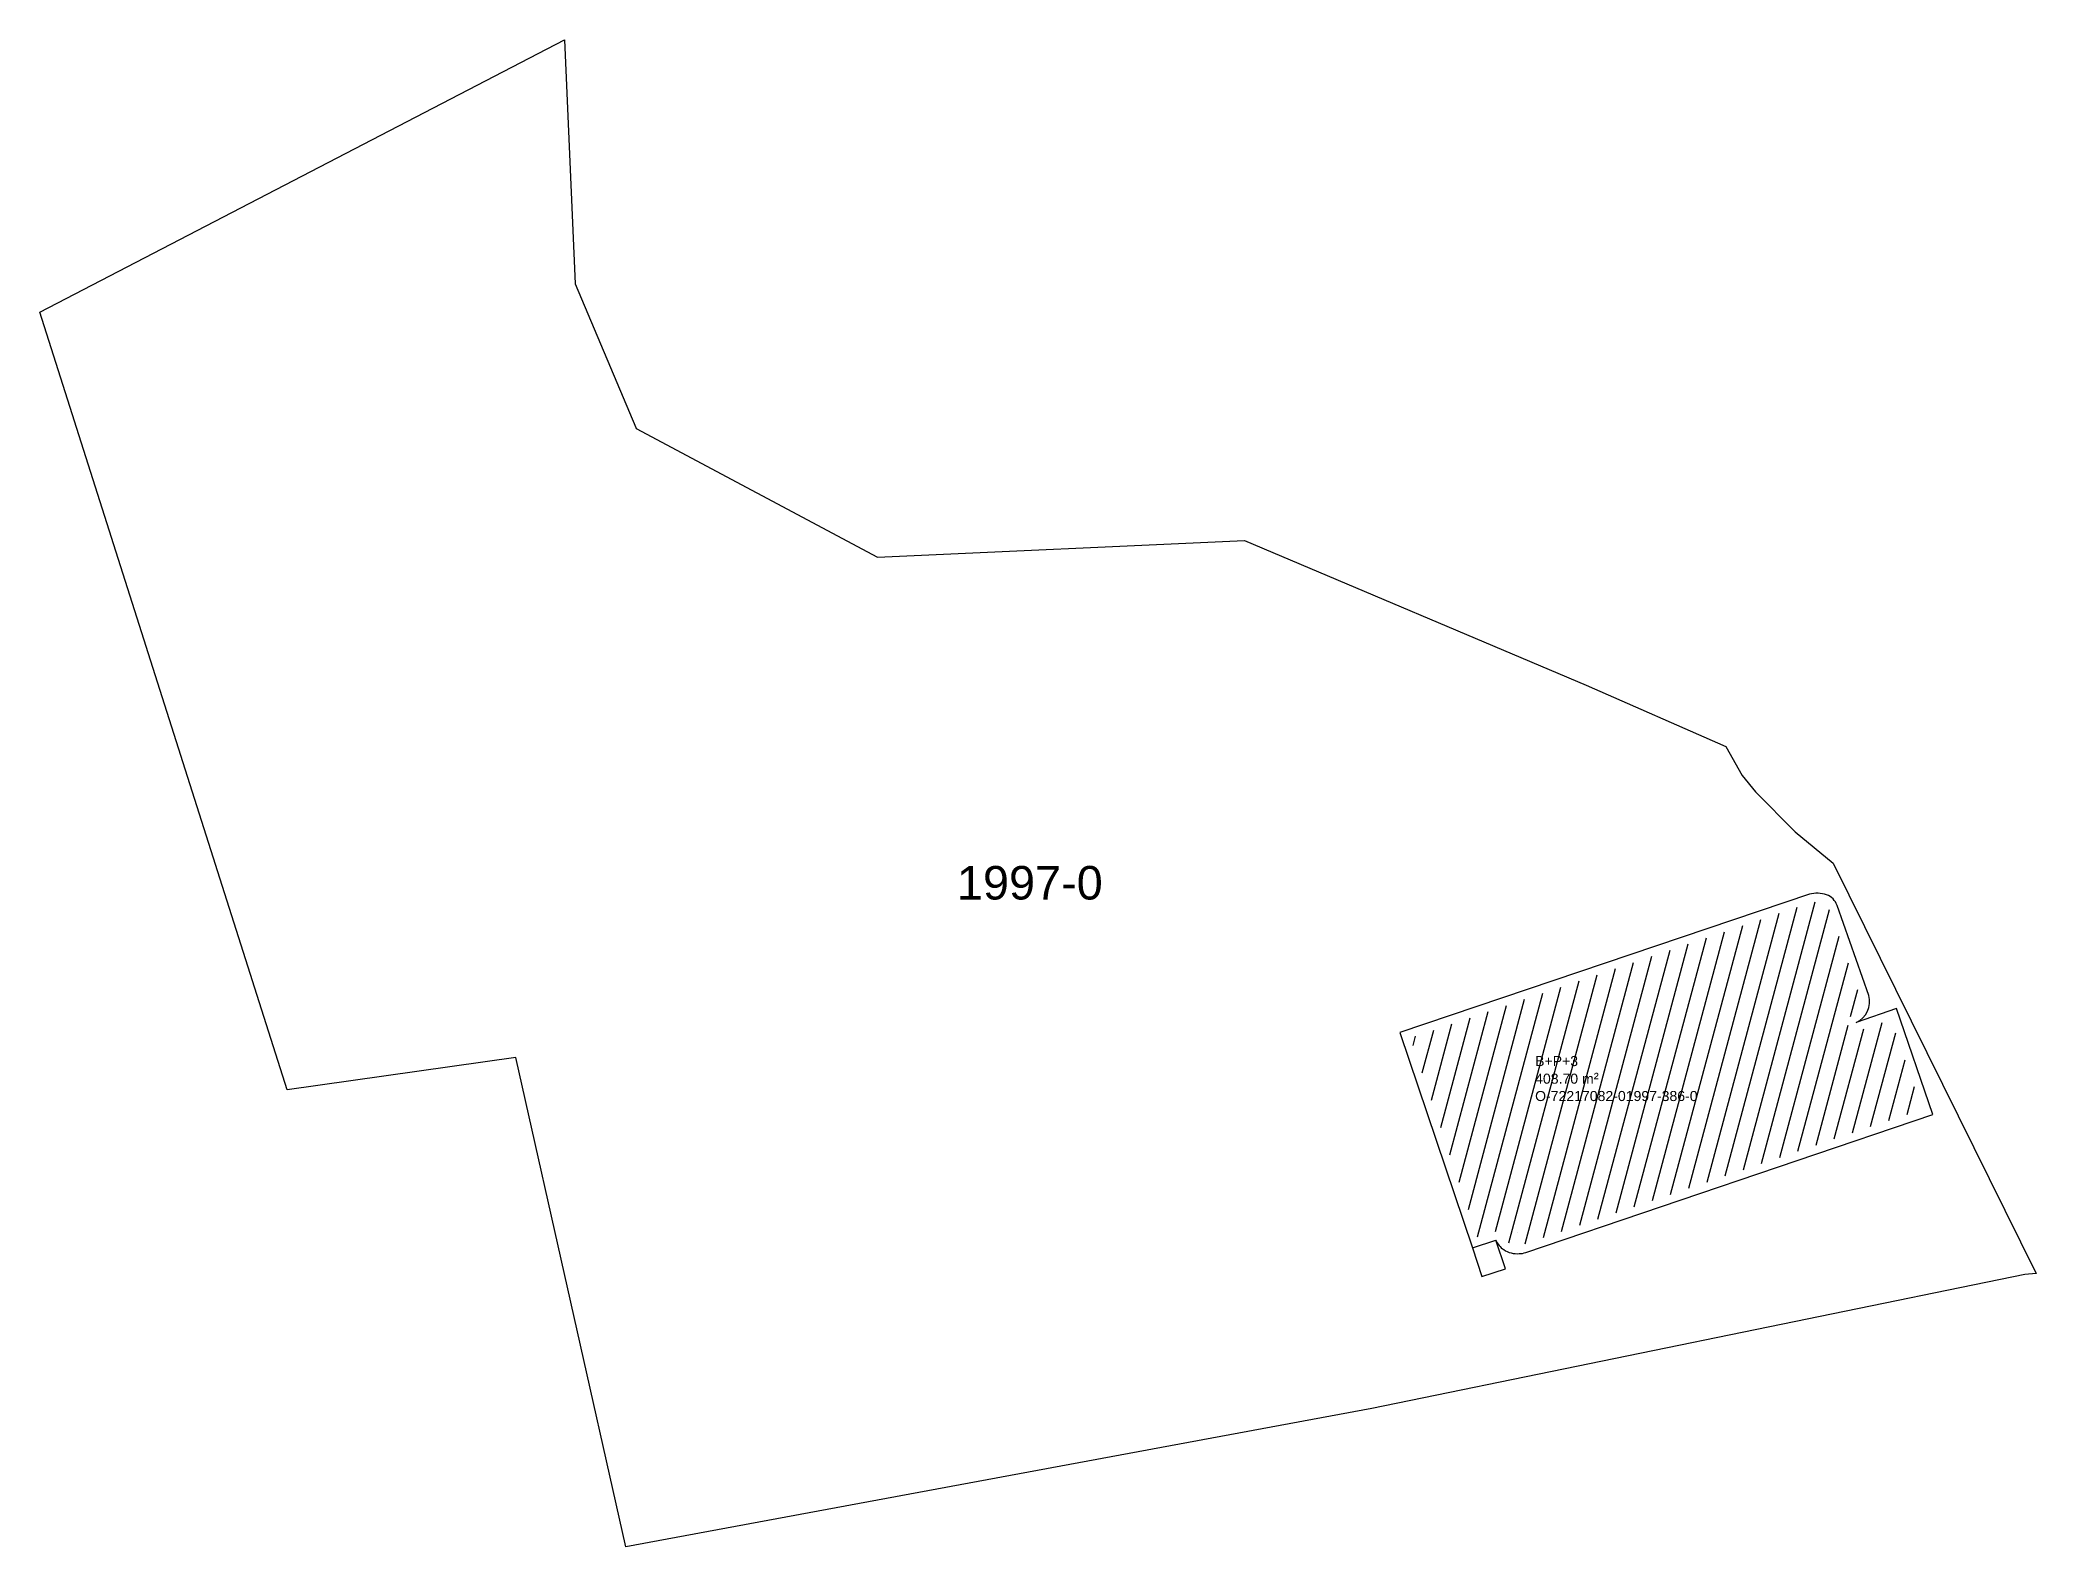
# Model space of a CAD drawing. Header units: metres. Extents: x 7517843 to 7517962, y 4692655 to 4692745.
import ezdxf

# ---------------------------------------------------------------- set-up
doc = ezdxf.new("R2010")
doc.units = ezdxf.units.M
doc.layers.add('Etazha', color=7, linetype='Continuous')
doc.layers.add('Nr Parceles Baze', color=7, linetype='Continuous')
for name, color, linetype, lineweight in [('kati 0', 1, 'Continuous', 0), ('Parcela baze', 7, 'Continuous', 0), ('Shkallet', 190, 'Continuous', 0)]:
    doc.layers.add(name, color=color, linetype=linetype, lineweight=lineweight)
doc.styles.get("Standard").update_dxf_attribs({"font": 'arial.ttf'})

msp = doc.modelspace()

# ---------------------------------------------------------------- hatches: boundary and pattern name
at = {"layer": 'kati 0'}
h = msp.add_hatch(dxfattribs=at)
h.set_pattern_fill('ANSI31', color=256, scale=0.3, angle=30)
h.paths.add_polyline_path([(7517953.41, 4692686.71), (7517951.5, 4692686.03, -0.95051), (7517951.12, 4692686.96, 0.35926), (7517951.6, 4692687.98), (7517949.71, 4692693.33, 0.228817), (7517949.39, 4692693.64, 0.143887), (7517948.67, 4692693.68), (7517924.73, 4692685.59), (7517928.75, 4692673.7), (7517930.22, 4692674.19, 0.312662), (7517930.57, 4692673.39, 0.186015), (7517931.21, 4692673.23, 0.124286), (7517931.43, 4692673.27), (7517955.26, 4692681.34)])
h.paths.add_polyline_path([(7517928.89, 4692673.2), (7517929.85, 4692673.2), (7517929.85, 4692674.75), (7517928.89, 4692674.75)], flags=9)
h.paths.add_polyline_path([(7517929.88, 4692672.89), (7517930.84, 4692672.89), (7517930.84, 4692674.43), (7517929.88, 4692674.43)], flags=9)
h.paths.add_polyline_path([(7517930.76, 4692673.62), (7517931.72, 4692673.62), (7517931.72, 4692675.16), (7517930.76, 4692675.16)], flags=24)
h.paths.add_polyline_path([(7517931.16, 4692672.94), (7517932.7, 4692672.94), (7517932.7, 4692674.49), (7517931.16, 4692674.49)], flags=9)
h.paths.add_polyline_path([(7517949.84, 4692685.91), (7517951.38, 4692685.91), (7517951.38, 4692687.46), (7517949.84, 4692687.46)], flags=24)
h.paths.add_polyline_path([(7517931.96, 4692681.5), (7517942.44, 4692681.5), (7517942.44, 4692684.82), (7517931.96, 4692684.82)], flags=24)

# ---------------------------------------------------------------- linework, layer by layer
at = {"layer": 'kati 0', "elevation": 616.38, "flags": 128}
msp.add_lwpolyline([(7517924.1, 4692685.91), (7517928.43, 4692673.07), (7517929.82, 4692673.53, 0.148653), (7517930.3, 4692672.97, 0.173786), (7517931.22, 4692672.73, 0.102518), (7517931.61, 4692672.8), (7517955.89, 4692681.02), (7517953.72, 4692687.35), (7517951.33, 4692686.51, 0.364365), (7517952.08, 4692688.12), (7517950.18, 4692693.49, 0.228817), (7517949.56, 4692694.12, 0.14724), (7517948.53, 4692694.16)], format="xyb", close=True, dxfattribs=at)
at = {"layer": 'Parcela baze'}
msp.add_lwpolyline([(7517944.53, 4692701.24), (7517945.31, 4692700.27), (7517947.68, 4692697.88), (7517949.94, 4692696.01), (7517962.05, 4692671.54), (7517961.39, 4692671.48), (7517922.44, 4692663.49), (7517877.94, 4692655.24), (7517871.36, 4692684.43), (7517857.73, 4692682.5), (7517842.98, 4692728.85), (7517874.27, 4692745.09), (7517874.91, 4692730.55), (7517878.53, 4692721.98), (7517878.55, 4692721.92), (7517892.94, 4692714.25), (7517914.84, 4692715.25), (7517935.22, 4692706.63), (7517943.54, 4692702.97), (7517944.53, 4692701.24)], dxfattribs=at)
at = {"layer": 'Shkallet', "flags": 128}
for points, elevation in [([(7517928.43, 4692673.07), (7517928.99, 4692671.37), (7517930.41, 4692671.82), (7517929.82, 4692673.53)], 616.38), ([(7517931.1, 4692674), (7517931.1, 4692674)], 611.87), ([(7517931.1, 4692674), (7517931.1, 4692674)], 611.87)]:
    msp.add_lwpolyline(points, dxfattribs=dict(at, elevation=elevation))

# ---------------------------------------------------------------- texts
at = {"layer": 'Etazha', "insert": (7517932.17, 4692684.51), "char_height": 0.6, "width": 10.5244, "attachment_point": 1}
msp.add_mtext('B+P+3\\P408.70 m{\\H1.0833x;²\\P}O-72217082-01997-386-0', dxfattribs=at)
at = {"layer": 'Nr Parceles Baze'}
msp.add_text('1997-0', height=2, dxfattribs=at).set_placement((7517897.68, 4692693.84))

doc.saveas('drawing.dxf')
